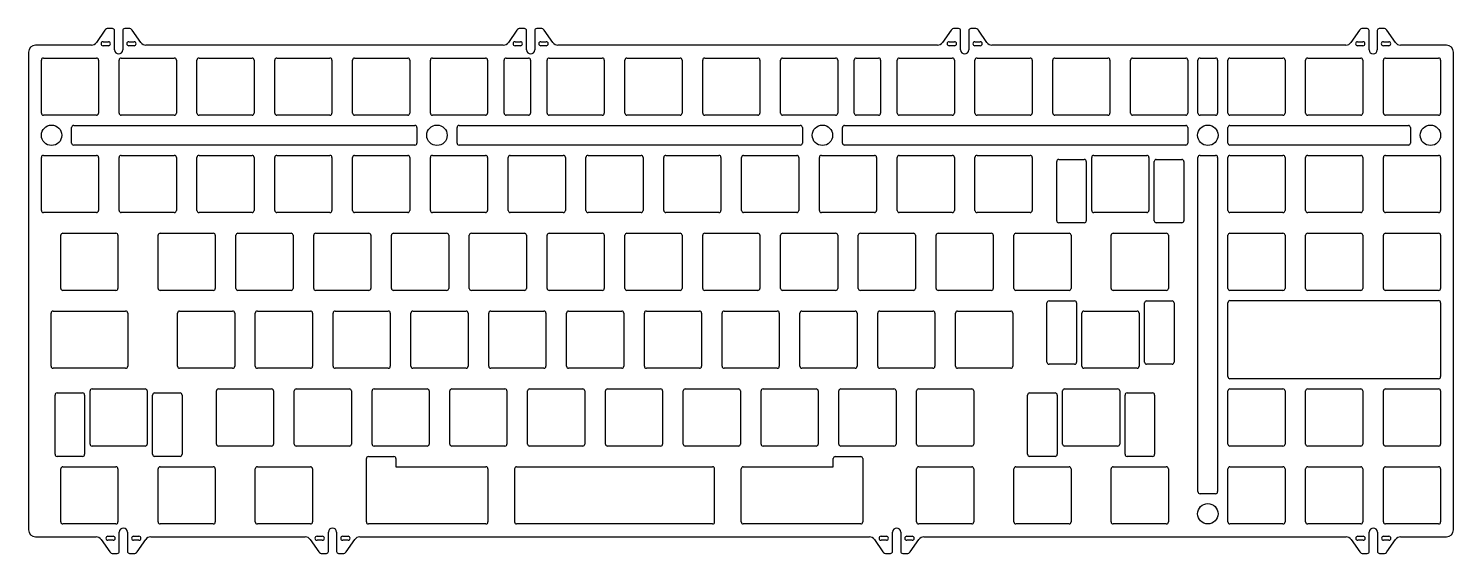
# Model space of a CAD drawing. Extents: x 3 to 352, y -140 to -12.
import ezdxf

# ---------------------------------------------------------------- set-up
doc = ezdxf.new("R2010")
doc.units = 0
doc.layers.get('0').update_dxf_attribs({"linetype": 'continuous'})

# ---------------------------------------------------------------- blocks, each defined once
blk = doc.blocks.new('FACEFEAT')
at = {"color": 0}
for p, q in [((21.82, -11.97), (19.72, -14.98)), ((23.66, -11.54), (22.64, -11.54)), ((24.16, -16.76), (24.16, -12.04)), ((26.16, -12.04), (26.16, -16.76)), ((27.69, -11.54), (26.66, -11.54)), ((30.61, -14.98), (28.5, -11.97)), ((122.7, -11.97), (120.59, -14.98)), ((124.54, -11.54), (123.52, -11.54)), ((125.04, -16.76), (125.04, -12.04)), ((127.04, -12.04), (127.04, -16.76)), ((128.56, -11.54), (127.54, -11.54)), ((131.49, -14.98), (129.38, -11.97)), ((228.99, -11.97), (226.88, -14.98)), ((230.83, -11.54), (229.8, -11.54)), ((231.33, -16.76), (231.33, -12.04)), ((233.33, -12.04), (233.33, -16.76)), ((234.85, -11.54), (233.83, -11.54)), ((237.77, -14.98), (235.67, -11.97)), ((329, -11.97), (326.9, -14.98)), ((330.84, -11.54), (329.82, -11.54)), ((331.34, -16.76), (331.34, -12.04)), ((333.34, -12.04), (333.34, -16.76)), ((334.87, -11.54), (333.84, -11.54)), ((337.79, -14.98), (335.68, -11.97)), ((3.1, -17.36), (3.1, -134.18)), ((18.49, -15.61), (4.85, -15.61)), ((21.36, -14.76), (22.66, -14.76)), ((22.66, -15.76), (21.36, -15.76)), ((27.66, -14.76), (28.96, -14.76)), ((28.96, -15.76), (27.66, -15.76)), ((119.36, -15.61), (31.84, -15.61)), ((122.24, -14.76), (123.54, -14.76)), ((123.54, -15.76), (122.24, -15.76)), ((128.54, -14.76), (129.84, -14.76)), ((129.84, -15.76), (128.54, -15.76)), ((225.65, -15.61), (132.71, -15.61)), ((228.53, -14.76), (229.83, -14.76)), ((229.83, -15.76), (228.53, -15.76)), ((234.83, -14.76), (236.13, -14.76)), ((236.13, -15.76), (234.83, -15.76)), ((325.67, -15.61), (239, -15.61)), ((328.54, -14.76), (329.84, -14.76)), ((329.84, -15.76), (328.54, -15.76)), ((334.84, -14.76), (336.14, -14.76)), ((336.14, -15.76), (334.84, -15.76)), ((350.26, -15.61), (339.02, -15.61)), ((352.01, -134.18), (352.01, -17.36)), ((6.25, -32.26), (6.25, -19.26)), ((6.75, -18.76), (19.75, -18.76)), ((20.25, -19.26), (20.25, -32.26)), ((25.3, -32.26), (25.3, -19.26)), ((25.8, -18.76), (38.8, -18.76)), ((39.3, -19.26), (39.3, -32.26)), ((44.35, -32.26), (44.35, -19.26)), ((44.85, -18.76), (57.85, -18.76)), ((58.35, -19.26), (58.35, -32.26)), ((63.4, -32.26), (63.4, -19.26)), ((63.9, -18.76), (76.9, -18.76)), ((77.4, -19.26), (77.4, -32.26)), ((82.45, -32.26), (82.45, -19.26)), ((82.95, -18.76), (95.95, -18.76)), ((96.45, -19.26), (96.45, -32.26)), ((101.5, -32.26), (101.5, -19.26)), ((102, -18.76), (115, -18.76)), ((115.5, -19.26), (115.5, -32.26)), ((119.55, -32.26), (119.55, -19.26)), ((120.05, -18.76), (125.53, -18.76)), ((126.03, -19.26), (126.03, -32.26)), ((130.08, -32.26), (130.08, -19.26)), ((130.58, -18.76), (143.58, -18.76)), ((144.08, -19.26), (144.08, -32.26)), ((149.13, -32.26), (149.13, -19.26)), ((149.63, -18.76), (162.63, -18.76)), ((163.13, -19.26), (163.13, -32.26)), ((168.18, -32.26), (168.18, -19.26)), ((168.68, -18.76), (181.68, -18.76)), ((182.18, -19.26), (182.18, -32.26)), ((187.23, -32.26), (187.23, -19.26)), ((187.73, -18.76), (200.73, -18.76)), ((201.23, -19.26), (201.23, -32.26)), ((205.28, -32.26), (205.28, -19.26)), ((205.78, -18.76), (211.25, -18.76)), ((211.75, -19.26), (211.75, -32.26)), ((215.8, -32.26), (215.8, -19.26)), ((216.3, -18.76), (229.3, -18.76)), ((229.8, -19.26), (229.8, -32.26)), ((234.85, -32.26), (234.85, -19.26)), ((235.35, -18.76), (248.35, -18.76)), ((248.85, -19.26), (248.85, -32.26)), ((253.9, -32.26), (253.9, -19.26)), ((254.4, -18.76), (267.4, -18.76)), ((267.9, -19.26), (267.9, -32.26)), ((272.95, -32.26), (272.95, -19.26)), ((273.45, -18.76), (286.45, -18.76)), ((286.95, -19.26), (286.95, -32.26)), ((289.45, -32.26), (289.45, -19.26)), ((289.95, -18.76), (293.76, -18.76)), ((294.26, -19.26), (294.26, -32.26)), ((296.76, -32.26), (296.76, -19.26)), ((297.26, -18.76), (310.26, -18.76)), ((310.76, -19.26), (310.76, -32.26)), ((315.81, -32.26), (315.81, -19.26)), ((316.31, -18.76), (329.31, -18.76)), ((329.81, -19.26), (329.81, -32.26)), ((334.86, -32.26), (334.86, -19.26)), ((335.36, -18.76), (348.36, -18.76)), ((348.86, -19.26), (348.86, -32.26)), ((19.75, -32.76), (6.75, -32.76)), ((38.8, -32.76), (25.8, -32.76)), ((57.85, -32.76), (44.85, -32.76)), ((76.9, -32.76), (63.9, -32.76)), ((95.95, -32.76), (82.95, -32.76)), ((115, -32.76), (102, -32.76)), ((125.53, -32.76), (120.05, -32.76)), ((143.58, -32.76), (130.58, -32.76)), ((162.63, -32.76), (149.63, -32.76)), ((181.68, -32.76), (168.68, -32.76)), ((200.73, -32.76), (187.73, -32.76)), ((211.25, -32.76), (205.78, -32.76)), ((229.3, -32.76), (216.3, -32.76)), ((248.35, -32.76), (235.35, -32.76)), ((267.4, -32.76), (254.4, -32.76)), ((286.45, -32.76), (273.45, -32.76)), ((293.76, -32.76), (289.95, -32.76)), ((310.26, -32.76), (297.26, -32.76)), ((329.31, -32.76), (316.31, -32.76)), ((348.36, -32.76), (335.36, -32.76)), ((13.66, -39.58), (13.66, -35.76)), ((14.16, -35.26), (97.71, -35.26)), ((98.21, -35.76), (98.21, -39.58)), ((108.03, -39.58), (108.03, -35.76)), ((108.53, -35.26), (192.08, -35.26)), ((192.58, -35.76), (192.58, -39.58)), ((202.39, -39.58), (202.39, -35.76)), ((202.89, -35.26), (286.45, -35.26)), ((286.95, -35.76), (286.95, -39.58)), ((296.76, -39.58), (296.76, -35.76)), ((297.26, -35.26), (340.96, -35.26)), ((341.46, -35.76), (341.46, -39.58)), ((97.71, -40.08), (14.16, -40.08)), ((192.08, -40.08), (108.53, -40.08)), ((286.45, -40.08), (202.89, -40.08)), ((340.96, -40.08), (297.26, -40.08)), ((6.25, -56.08), (6.25, -43.08)), ((6.75, -42.58), (19.75, -42.58)), ((20.25, -43.08), (20.25, -56.08)), ((25.3, -56.08), (25.3, -43.08)), ((25.8, -42.58), (38.8, -42.58)), ((39.3, -43.08), (39.3, -56.08)), ((44.35, -56.08), (44.35, -43.08)), ((44.85, -42.58), (57.85, -42.58)), ((58.35, -43.08), (58.35, -56.08)), ((63.4, -56.08), (63.4, -43.08)), ((63.9, -42.58), (76.9, -42.58)), ((77.4, -43.08), (77.4, -56.08)), ((82.45, -56.08), (82.45, -43.08)), ((82.95, -42.58), (95.95, -42.58)), ((96.45, -43.08), (96.45, -56.08)), ((101.5, -56.08), (101.5, -43.08)), ((102, -42.58), (115, -42.58)), ((115.5, -43.08), (115.5, -56.08)), ((120.55, -56.08), (120.55, -43.08)), ((121.05, -42.58), (134.05, -42.58)), ((134.55, -43.08), (134.55, -56.08)), ((139.6, -56.08), (139.6, -43.08)), ((140.1, -42.58), (153.1, -42.58)), ((153.6, -43.08), (153.6, -56.08)), ((158.65, -56.08), (158.65, -43.08)), ((159.15, -42.58), (172.15, -42.58)), ((172.65, -43.08), (172.65, -56.08)), ((177.7, -56.08), (177.7, -43.08)), ((178.2, -42.58), (191.2, -42.58)), ((191.7, -43.08), (191.7, -56.08)), ((196.75, -56.08), (196.75, -43.08)), ((197.25, -42.58), (210.25, -42.58)), ((210.75, -43.08), (210.75, -56.08)), ((215.8, -56.08), (215.8, -43.08)), ((216.3, -42.58), (229.3, -42.58)), ((229.8, -43.08), (229.8, -56.08)), ((234.85, -56.08), (234.85, -43.08)), ((235.35, -42.58), (248.35, -42.58)), ((248.85, -43.08), (248.85, -56.08)), ((254.86, -58.58), (254.86, -44.08)), ((255.36, -43.58), (261.61, -43.58)), ((262.11, -44.08), (262.11, -58.58)), ((263.43, -56.08), (263.43, -43.08)), ((263.93, -42.58), (276.93, -42.58)), ((277.43, -43.08), (277.43, -56.08)), ((278.74, -58.58), (278.74, -44.08)), ((279.24, -43.58), (285.49, -43.58)), ((285.99, -44.08), (285.99, -58.58)), ((289.45, -124.87), (289.45, -43.08)), ((289.95, -42.58), (293.76, -42.58)), ((294.26, -43.08), (294.26, -124.87)), ((296.76, -56.08), (296.76, -43.08)), ((297.26, -42.58), (310.26, -42.58)), ((310.76, -43.08), (310.76, -56.08)), ((315.81, -56.08), (315.81, -43.08)), ((316.31, -42.58), (329.31, -42.58)), ((329.81, -43.08), (329.81, -56.08)), ((334.86, -56.08), (334.86, -43.08)), ((335.36, -42.58), (348.36, -42.58)), ((348.86, -43.08), (348.86, -56.08)), ((19.75, -56.58), (6.75, -56.58)), ((38.8, -56.58), (25.8, -56.58)), ((57.85, -56.58), (44.85, -56.58)), ((76.9, -56.58), (63.9, -56.58)), ((95.95, -56.58), (82.95, -56.58)), ((115, -56.58), (102, -56.58)), ((134.05, -56.58), (121.05, -56.58)), ((153.1, -56.58), (140.1, -56.58)), ((172.15, -56.58), (159.15, -56.58)), ((191.2, -56.58), (178.2, -56.58)), ((210.25, -56.58), (197.25, -56.58)), ((229.3, -56.58), (216.3, -56.58)), ((248.35, -56.58), (235.35, -56.58)), ((261.61, -59.08), (255.36, -59.08)), ((276.93, -56.58), (263.93, -56.58)), ((285.49, -59.08), (279.24, -59.08)), ((310.26, -56.58), (297.26, -56.58)), ((329.31, -56.58), (316.31, -56.58)), ((348.36, -56.58), (335.36, -56.58)), ((11.01, -75.13), (11.01, -62.13)), ((11.51, -61.63), (24.51, -61.63)), ((25.01, -62.13), (25.01, -75.13)), ((34.83, -75.13), (34.83, -62.13)), ((35.33, -61.63), (48.33, -61.63)), ((48.83, -62.13), (48.83, -75.13)), ((53.88, -75.13), (53.88, -62.13)), ((54.38, -61.63), (67.38, -61.63)), ((67.88, -62.13), (67.88, -75.13)), ((72.93, -75.13), (72.93, -62.13)), ((73.43, -61.63), (86.43, -61.63)), ((86.93, -62.13), (86.93, -75.13)), ((91.98, -75.13), (91.98, -62.13)), ((92.48, -61.63), (105.48, -61.63)), ((105.98, -62.13), (105.98, -75.13)), ((111.03, -75.13), (111.03, -62.13)), ((111.53, -61.63), (124.53, -61.63)), ((125.03, -62.13), (125.03, -75.13)), ((130.08, -75.13), (130.08, -62.13)), ((130.58, -61.63), (143.58, -61.63)), ((144.08, -62.13), (144.08, -75.13)), ((149.13, -75.13), (149.13, -62.13)), ((149.63, -61.63), (162.63, -61.63)), ((163.13, -62.13), (163.13, -75.13)), ((168.18, -75.13), (168.18, -62.13)), ((168.68, -61.63), (181.68, -61.63)), ((182.18, -62.13), (182.18, -75.13)), ((187.23, -75.13), (187.23, -62.13)), ((187.73, -61.63), (200.73, -61.63)), ((201.23, -62.13), (201.23, -75.13)), ((206.28, -75.13), (206.28, -62.13)), ((206.78, -61.63), (219.78, -61.63)), ((220.28, -62.13), (220.28, -75.13)), ((225.33, -75.13), (225.33, -62.13)), ((225.83, -61.63), (238.83, -61.63)), ((239.33, -62.13), (239.33, -75.13)), ((244.38, -75.13), (244.38, -62.13)), ((244.88, -61.63), (257.88, -61.63)), ((258.38, -62.13), (258.38, -75.13)), ((268.19, -75.13), (268.19, -62.13)), ((268.69, -61.63), (281.69, -61.63)), ((282.19, -62.13), (282.19, -75.13)), ((296.76, -75.13), (296.76, -62.13)), ((297.26, -61.63), (310.26, -61.63)), ((310.76, -62.13), (310.76, -75.13)), ((315.81, -75.13), (315.81, -62.13)), ((316.31, -61.63), (329.31, -61.63)), ((329.81, -62.13), (329.81, -75.13)), ((334.86, -75.13), (334.86, -62.13)), ((335.36, -61.63), (348.36, -61.63)), ((348.86, -62.13), (348.86, -75.13)), ((24.51, -75.63), (11.51, -75.63)), ((48.33, -75.63), (35.33, -75.63)), ((67.38, -75.63), (54.38, -75.63)), ((86.43, -75.63), (73.43, -75.63)), ((105.48, -75.63), (92.48, -75.63)), ((124.53, -75.63), (111.53, -75.63)), ((143.58, -75.63), (130.58, -75.63)), ((162.63, -75.63), (149.63, -75.63)), ((181.68, -75.63), (168.68, -75.63)), ((200.73, -75.63), (187.73, -75.63)), ((219.78, -75.63), (206.78, -75.63)), ((238.83, -75.63), (225.83, -75.63)), ((257.88, -75.63), (244.88, -75.63)), ((281.69, -75.63), (268.69, -75.63)), ((310.26, -75.63), (297.26, -75.63)), ((329.31, -75.63), (316.31, -75.63)), ((348.36, -75.63), (335.36, -75.63)), ((252.48, -93.18), (252.48, -78.68)), ((252.98, -78.18), (259.23, -78.18)), ((259.73, -78.68), (259.73, -93.18)), ((276.36, -93.18), (276.36, -78.68)), ((276.86, -78.18), (283.11, -78.18)), ((283.61, -78.68), (283.61, -93.18)), ((296.76, -96.73), (296.76, -78.63)), ((297.26, -78.13), (348.36, -78.13)), ((348.86, -78.63), (348.86, -96.73)), ((8.63, -94.18), (8.63, -81.18)), ((9.13, -80.68), (26.89, -80.68)), ((27.39, -81.18), (27.39, -94.18)), ((39.59, -94.18), (39.59, -81.18)), ((40.09, -80.68), (53.09, -80.68)), ((53.59, -81.18), (53.59, -94.18)), ((58.64, -94.18), (58.64, -81.18)), ((59.14, -80.68), (72.14, -80.68)), ((72.64, -81.18), (72.64, -94.18)), ((77.69, -94.18), (77.69, -81.18)), ((78.19, -80.68), (91.19, -80.68)), ((91.69, -81.18), (91.69, -94.18)), ((96.74, -94.18), (96.74, -81.18)), ((97.24, -80.68), (110.24, -80.68)), ((110.74, -81.18), (110.74, -94.18)), ((115.79, -94.18), (115.79, -81.18)), ((116.29, -80.68), (129.29, -80.68)), ((129.79, -81.18), (129.79, -94.18)), ((134.84, -94.18), (134.84, -81.18)), ((135.34, -80.68), (148.34, -80.68)), ((148.84, -81.18), (148.84, -94.18)), ((153.89, -94.18), (153.89, -81.18)), ((154.39, -80.68), (167.39, -80.68)), ((167.89, -81.18), (167.89, -94.18)), ((172.94, -94.18), (172.94, -81.18)), ((173.44, -80.68), (186.44, -80.68)), ((186.94, -81.18), (186.94, -94.18)), ((191.99, -94.18), (191.99, -81.18)), ((192.49, -80.68), (205.49, -80.68)), ((205.99, -81.18), (205.99, -94.18)), ((211.04, -94.18), (211.04, -81.18)), ((211.54, -80.68), (224.54, -80.68)), ((225.04, -81.18), (225.04, -94.18)), ((230.09, -94.18), (230.09, -81.18)), ((230.59, -80.68), (243.59, -80.68)), ((244.09, -81.18), (244.09, -94.18)), ((261.04, -94.18), (261.04, -81.18)), ((261.54, -80.68), (274.54, -80.68)), ((275.04, -81.18), (275.04, -94.18)), ((259.23, -93.68), (252.98, -93.68)), ((283.11, -93.68), (276.86, -93.68)), ((26.89, -94.68), (9.13, -94.68)), ((53.09, -94.68), (40.09, -94.68)), ((72.14, -94.68), (59.14, -94.68)), ((91.19, -94.68), (78.19, -94.68)), ((110.24, -94.68), (97.24, -94.68)), ((129.29, -94.68), (116.29, -94.68)), ((148.34, -94.68), (135.34, -94.68)), ((167.39, -94.68), (154.39, -94.68)), ((186.44, -94.68), (173.44, -94.68)), ((205.49, -94.68), (192.49, -94.68)), ((224.54, -94.68), (211.54, -94.68)), ((243.59, -94.68), (230.59, -94.68)), ((274.54, -94.68), (261.54, -94.68)), ((348.36, -97.23), (297.26, -97.23)), ((10.09, -100.73), (16.34, -100.73)), ((18.16, -113.23), (18.16, -100.23)), ((18.66, -99.73), (31.66, -99.73)), ((32.16, -100.23), (32.16, -113.23)), ((33.97, -100.73), (40.22, -100.73)), ((49.11, -113.23), (49.11, -100.23)), ((49.61, -99.73), (62.61, -99.73)), ((63.11, -100.23), (63.11, -113.23)), ((68.16, -113.23), (68.16, -100.23)), ((68.66, -99.73), (81.66, -99.73)), ((82.16, -100.23), (82.16, -113.23)), ((87.21, -113.23), (87.21, -100.23)), ((87.71, -99.73), (100.71, -99.73)), ((101.21, -100.23), (101.21, -113.23)), ((106.26, -113.23), (106.26, -100.23)), ((106.76, -99.73), (119.76, -99.73)), ((120.26, -100.23), (120.26, -113.23)), ((125.31, -113.23), (125.31, -100.23)), ((125.81, -99.73), (138.81, -99.73)), ((139.31, -100.23), (139.31, -113.23)), ((144.36, -113.23), (144.36, -100.23)), ((144.86, -99.73), (157.86, -99.73)), ((158.36, -100.23), (158.36, -113.23)), ((163.41, -113.23), (163.41, -100.23)), ((163.91, -99.73), (176.91, -99.73)), ((177.41, -100.23), (177.41, -113.23)), ((182.46, -113.23), (182.46, -100.23)), ((182.96, -99.73), (195.96, -99.73)), ((196.46, -100.23), (196.46, -113.23)), ((201.51, -113.23), (201.51, -100.23)), ((202.01, -99.73), (215.01, -99.73)), ((215.51, -100.23), (215.51, -113.23)), ((220.56, -113.23), (220.56, -100.23)), ((221.06, -99.73), (234.06, -99.73)), ((234.56, -100.23), (234.56, -113.23)), ((248.22, -100.73), (254.47, -100.73)), ((256.28, -113.23), (256.28, -100.23)), ((256.78, -99.73), (269.78, -99.73)), ((270.28, -100.23), (270.28, -113.23)), ((272.09, -100.73), (278.34, -100.73)), ((296.76, -113.23), (296.76, -100.23)), ((297.26, -99.73), (310.26, -99.73)), ((310.76, -100.23), (310.76, -113.23)), ((315.81, -113.23), (315.81, -100.23)), ((316.31, -99.73), (329.31, -99.73)), ((329.81, -100.23), (329.81, -113.23)), ((334.86, -113.23), (334.86, -100.23)), ((335.36, -99.73), (348.36, -99.73)), ((348.86, -100.23), (348.86, -113.23)), ((9.59, -115.73), (9.59, -101.23)), ((16.84, -101.23), (16.84, -115.73)), ((33.47, -115.73), (33.47, -101.23)), ((40.72, -101.23), (40.72, -115.73)), ((247.72, -115.73), (247.72, -101.23)), ((254.97, -101.23), (254.97, -115.73)), ((271.59, -115.73), (271.59, -101.23)), ((278.84, -101.23), (278.84, -115.73)), ((31.66, -113.73), (18.66, -113.73)), ((62.61, -113.73), (49.61, -113.73)), ((81.66, -113.73), (68.66, -113.73)), ((100.71, -113.73), (87.71, -113.73)), ((119.76, -113.73), (106.76, -113.73)), ((138.81, -113.73), (125.81, -113.73)), ((157.86, -113.73), (144.86, -113.73)), ((176.91, -113.73), (163.91, -113.73)), ((195.96, -113.73), (182.96, -113.73)), ((215.01, -113.73), (202.01, -113.73)), ((234.06, -113.73), (221.06, -113.73)), ((269.78, -113.73), (256.78, -113.73)), ((310.26, -113.73), (297.26, -113.73)), ((329.31, -113.73), (316.31, -113.73)), ((348.36, -113.73), (335.36, -113.73)), ((16.34, -116.23), (10.09, -116.23)), ((40.22, -116.23), (33.97, -116.23)), ((85.83, -132.28), (85.83, -116.78)), ((86.33, -116.28), (92.58, -116.28)), ((93.08, -116.78), (93.08, -118.78)), ((200.13, -118.78), (200.13, -116.78)), ((200.63, -116.28), (206.88, -116.28)), ((207.38, -116.78), (207.38, -132.28)), ((254.47, -116.23), (248.22, -116.23)), ((278.34, -116.23), (272.09, -116.23)), ((11.01, -132.28), (11.01, -119.28)), ((11.51, -118.78), (24.51, -118.78)), ((25.01, -119.28), (25.01, -132.28)), ((34.83, -132.28), (34.83, -119.28)), ((35.33, -118.78), (48.33, -118.78)), ((48.83, -119.28), (48.83, -132.28)), ((58.64, -132.28), (58.64, -119.28)), ((59.14, -118.78), (72.14, -118.78)), ((72.64, -119.28), (72.64, -132.28)), ((93.08, -118.78), (115.1, -118.78)), ((115.6, -119.28), (115.6, -132.28)), ((122.1, -119.28), (122.1, -132.28)), ((122.6, -118.78), (170.6, -118.78)), ((171.1, -132.28), (171.1, -119.28)), ((177.6, -132.28), (177.6, -119.28)), ((178.1, -118.78), (200.13, -118.78)), ((220.56, -132.28), (220.56, -119.28)), ((221.06, -118.78), (234.06, -118.78)), ((234.56, -119.28), (234.56, -132.28)), ((244.38, -132.28), (244.38, -119.28)), ((244.88, -118.78), (257.88, -118.78)), ((258.38, -119.28), (258.38, -132.28)), ((268.19, -132.28), (268.19, -119.28)), ((268.69, -118.78), (281.69, -118.78)), ((282.19, -119.28), (282.19, -132.28)), ((296.76, -132.28), (296.76, -119.28)), ((297.26, -118.78), (310.26, -118.78)), ((310.76, -119.28), (310.76, -132.28)), ((315.81, -132.28), (315.81, -119.28)), ((316.31, -118.78), (329.31, -118.78)), ((329.81, -119.28), (329.81, -132.28)), ((334.86, -132.28), (334.86, -119.28)), ((335.36, -118.78), (348.36, -118.78)), ((348.86, -119.28), (348.86, -132.28)), ((293.76, -125.37), (289.95, -125.37)), ((4.85, -135.93), (19.66, -135.93)), ((24.51, -132.78), (11.51, -132.78)), ((22.54, -135.78), (23.84, -135.78)), ((25.34, -139.5), (25.34, -134.78)), ((27.34, -134.78), (27.34, -139.5)), ((28.84, -135.78), (30.14, -135.78)), ((33.02, -135.93), (70.86, -135.93)), ((48.33, -132.78), (35.33, -132.78)), ((72.14, -132.78), (59.14, -132.78)), ((73.74, -135.78), (75.04, -135.78)), ((76.54, -139.5), (76.54, -134.78)), ((78.54, -134.78), (78.54, -139.5)), ((80.04, -135.78), (81.34, -135.78)), ((84.21, -135.93), (208.99, -135.93)), ((115.1, -132.78), (86.33, -132.78)), ((170.6, -132.78), (122.6, -132.78)), ((206.88, -132.78), (178.1, -132.78)), ((211.86, -135.78), (213.16, -135.78)), ((214.66, -139.5), (214.66, -134.78)), ((216.66, -134.78), (216.66, -139.5)), ((218.16, -135.78), (219.46, -135.78)), ((234.06, -132.78), (221.06, -132.78)), ((222.34, -135.93), (325.72, -135.93)), ((257.88, -132.78), (244.88, -132.78)), ((281.69, -132.78), (268.69, -132.78)), ((310.26, -132.78), (297.26, -132.78)), ((329.31, -132.78), (316.31, -132.78)), ((328.59, -135.78), (329.89, -135.78)), ((331.39, -139.5), (331.39, -134.78)), ((333.39, -134.78), (333.39, -139.5)), ((334.89, -135.78), (336.19, -135.78)), ((348.36, -132.78), (335.36, -132.78)), ((339.07, -135.93), (350.26, -135.93)), ((20.89, -136.57), (23, -139.58)), ((23.84, -136.78), (22.54, -136.78)), ((30.14, -136.78), (28.84, -136.78)), ((29.68, -139.58), (31.79, -136.57)), ((72.09, -136.57), (74.2, -139.58)), ((75.04, -136.78), (73.74, -136.78)), ((81.34, -136.78), (80.04, -136.78)), ((80.88, -139.58), (82.98, -136.57)), ((210.22, -136.57), (212.32, -139.58)), ((213.16, -136.78), (211.86, -136.78)), ((219.46, -136.78), (218.16, -136.78)), ((219, -139.58), (221.11, -136.57)), ((326.95, -136.57), (329.05, -139.58)), ((329.89, -136.78), (328.59, -136.78)), ((336.19, -136.78), (334.89, -136.78)), ((335.73, -139.58), (337.84, -136.57)), ((23.82, -140), (24.84, -140)), ((27.84, -140), (28.86, -140)), ((75.02, -140), (76.04, -140)), ((79.04, -140), (80.06, -140)), ((213.14, -140), (214.16, -140)), ((217.16, -140), (218.18, -140)), ((329.87, -140), (330.89, -140)), ((333.89, -140), (334.91, -140))]:
    blk.add_line(p, q, dxfattribs=at)
for centre in [(8.75, -37.67), (103.12, -37.67), (197.49, -37.67), (291.86, -37.67), (346.36, -37.67), (291.86, -130.28)]:
    blk.add_circle(centre, 2.5, dxfattribs=at)
for centre, radius, start, end in [((22.64, -12.54), 1, 90, 145), ((23.66, -12.04), 0.5, 0, 90), ((26.66, -12.04), 0.5, 90, -180), ((27.69, -12.54), 1, 35, 90), ((123.52, -12.54), 1, 90, 145), ((124.54, -12.04), 0.5, 0, 90), ((127.54, -12.04), 0.5, 90, 180), ((128.56, -12.54), 1, 35, 90), ((229.8, -12.54), 1, 90, 145), ((230.83, -12.04), 0.5, 0, 90), ((233.83, -12.04), 0.5, 90, -180), ((234.85, -12.54), 1, 35, 90), ((329.82, -12.54), 1, 90, 145), ((330.84, -12.04), 0.5, 0, 90), ((333.84, -12.04), 0.5, 90, -180), ((334.87, -12.54), 1, 35, 90), ((4.85, -17.36), 1.75, 90, -180), ((18.49, -14.11), 1.5, -90, -35), ((21.36, -15.26), 0.5, 90, -90), ((22.66, -15.26), 0.5, -90, 90), ((25.16, -16.76), 1, -180, 0), ((27.66, -15.26), 0.5, 90, -90), ((28.96, -15.26), 0.5, -90, 90), ((31.84, -14.11), 1.5, -145, -90), ((119.36, -14.11), 1.5, -90, -35), ((122.24, -15.26), 0.5, 90, -90), ((123.54, -15.26), 0.5, -90, 90), ((126.04, -16.76), 1, -180, 0), ((128.54, -15.26), 0.5, 90, -90), ((129.84, -15.26), 0.5, -90, 90), ((132.71, -14.11), 1.5, -145, -90), ((225.65, -14.11), 1.5, -90, -35), ((228.53, -15.26), 0.5, 90, -90), ((229.83, -15.26), 0.5, -90, 90), ((232.33, -16.76), 1, -180, 0), ((234.83, -15.26), 0.5, 90, -90), ((236.13, -15.26), 0.5, -90, 90), ((239, -14.11), 1.5, -145, -90), ((325.67, -14.11), 1.5, -90, -35), ((328.54, -15.26), 0.5, 90, -90), ((329.84, -15.26), 0.5, -90, 90), ((332.34, -16.76), 1, -180, 0), ((334.84, -15.26), 0.5, 90, -90), ((336.14, -15.26), 0.5, -90, 90), ((339.02, -14.11), 1.5, -145, -90), ((350.26, -17.36), 1.75, 0, 90), ((6.75, -19.26), 0.5, 90, -180), ((19.75, -19.26), 0.5, 0, 90), ((25.8, -19.26), 0.5, 90, -180), ((38.8, -19.26), 0.5, 0, 90), ((44.85, -19.26), 0.5, 90, -180), ((57.85, -19.26), 0.5, 0, 90), ((63.9, -19.26), 0.5, 90, -180), ((76.9, -19.26), 0.5, 0, 90), ((82.95, -19.26), 0.5, 90, -180), ((95.95, -19.26), 0.5, 0, 90), ((102, -19.26), 0.5, 90, -180), ((115, -19.26), 0.5, 0, 90), ((120.05, -19.26), 0.5, 90, -180), ((125.53, -19.26), 0.5, 0, 90), ((130.58, -19.26), 0.5, 90, -180), ((143.58, -19.26), 0.5, 0, 90), ((149.63, -19.26), 0.5, 90, -180), ((162.63, -19.26), 0.5, 0, 90), ((168.68, -19.26), 0.5, 90, -180), ((181.68, -19.26), 0.5, 0, 90), ((187.73, -19.26), 0.5, 90, -180), ((200.73, -19.26), 0.5, 0, 90), ((205.78, -19.26), 0.5, 90, -180), ((211.25, -19.26), 0.5, 0, 90), ((216.3, -19.26), 0.5, 90, -180), ((229.3, -19.26), 0.5, 0, 90), ((235.35, -19.26), 0.5, 90, -180), ((248.35, -19.26), 0.5, 0, 90), ((254.4, -19.26), 0.5, 90, 180), ((267.4, -19.26), 0.5, 0, 90), ((273.45, -19.26), 0.5, 90, 180), ((286.45, -19.26), 0.5, 0, 90), ((289.95, -19.26), 0.5, 90, -180), ((293.76, -19.26), 0.5, 0, 90), ((297.26, -19.26), 0.5, 90, 180), ((310.26, -19.26), 0.5, 0, 90), ((316.31, -19.26), 0.5, 90, 180), ((329.31, -19.26), 0.5, 0, 90), ((335.36, -19.26), 0.5, 90, -180), ((348.36, -19.26), 0.5, 0, 90), ((6.75, -32.26), 0.5, -180, -90), ((19.75, -32.26), 0.5, -90, 0), ((25.8, -32.26), 0.5, -180, -90), ((38.8, -32.26), 0.5, -90, 0), ((44.85, -32.26), 0.5, -180, -90), ((57.85, -32.26), 0.5, -90, 0), ((63.9, -32.26), 0.5, -180, -90), ((76.9, -32.26), 0.5, -90, 0), ((82.95, -32.26), 0.5, 180, -90), ((95.95, -32.26), 0.5, -90, 0), ((102, -32.26), 0.5, 180, -90), ((115, -32.26), 0.5, -90, 0), ((120.05, -32.26), 0.5, -180, -90), ((125.53, -32.26), 0.5, -90, 0), ((130.58, -32.26), 0.5, -180, -90), ((143.58, -32.26), 0.5, -90, 0), ((149.63, -32.26), 0.5, -180, -90), ((162.63, -32.26), 0.5, -90, 0), ((168.68, -32.26), 0.5, 180, -90), ((181.68, -32.26), 0.5, -90, 0), ((187.73, -32.26), 0.5, 180, -90), ((200.73, -32.26), 0.5, -90, 0), ((205.78, -32.26), 0.5, -180, -90), ((211.25, -32.26), 0.5, -90, 0), ((216.3, -32.26), 0.5, 180, -90), ((229.3, -32.26), 0.5, -90, 0), ((235.35, -32.26), 0.5, 180, -90), ((248.35, -32.26), 0.5, -90, 0), ((254.4, -32.26), 0.5, 180, -90), ((267.4, -32.26), 0.5, -90, 0), ((273.45, -32.26), 0.5, 180, -90), ((286.45, -32.26), 0.5, -90, 0), ((289.95, -32.26), 0.5, 180, -90), ((293.76, -32.26), 0.5, -90, 0), ((297.26, -32.26), 0.5, 180, -90), ((310.26, -32.26), 0.5, -90, 0), ((316.31, -32.26), 0.5, 180, -90), ((329.31, -32.26), 0.5, -90, 0), ((335.36, -32.26), 0.5, -180, -90), ((348.36, -32.26), 0.5, -90, 0), ((14.16, -35.76), 0.5, 90, -180), ((97.71, -35.76), 0.5, 0, 90), ((108.53, -35.76), 0.5, 90, -180), ((192.08, -35.76), 0.5, 0, 90), ((202.89, -35.76), 0.5, 90, -180), ((286.45, -35.76), 0.5, 0, 90), ((297.26, -35.76), 0.5, 90, -180), ((340.96, -35.76), 0.5, 0, 90), ((14.16, -39.58), 0.5, -180, -90), ((97.71, -39.58), 0.5, -90, 0), ((108.53, -39.58), 0.5, 180, -90), ((192.08, -39.58), 0.5, -90, 0), ((202.89, -39.58), 0.5, 180, -90), ((286.45, -39.58), 0.5, -90, 0), ((297.26, -39.58), 0.5, 180, -90), ((340.96, -39.58), 0.5, -90, 0), ((6.75, -43.08), 0.5, 90, -180), ((19.75, -43.08), 0.5, 0, 90), ((25.8, -43.08), 0.5, 90, -180), ((38.8, -43.08), 0.5, 0, 90), ((44.85, -43.08), 0.5, 90, -180), ((57.85, -43.08), 0.5, 0, 90), ((63.9, -43.08), 0.5, 90, -180), ((76.9, -43.08), 0.5, 0, 90), ((82.95, -43.08), 0.5, 90, -180), ((95.95, -43.08), 0.5, 0, 90), ((102, -43.08), 0.5, 90, -180), ((115, -43.08), 0.5, 0, 90), ((121.05, -43.08), 0.5, 90, -180), ((134.05, -43.08), 0.5, 0, 90), ((140.1, -43.08), 0.5, 90, -180), ((153.1, -43.08), 0.5, 0, 90), ((159.15, -43.08), 0.5, 90, -180), ((172.15, -43.08), 0.5, 0, 90), ((178.2, -43.08), 0.5, 90, -180), ((191.2, -43.08), 0.5, 0, 90), ((197.25, -43.08), 0.5, 90, -180), ((210.25, -43.08), 0.5, 0, 90), ((216.3, -43.08), 0.5, 90, 180), ((229.3, -43.08), 0.5, 0, 90), ((235.35, -43.08), 0.5, 90, -180), ((248.35, -43.08), 0.5, 0, 90), ((255.36, -44.08), 0.5, 90, -180), ((261.61, -44.08), 0.5, 0, 90), ((263.93, -43.08), 0.5, 90, -180), ((276.93, -43.08), 0.5, 0, 90), ((279.24, -44.08), 0.5, 90, -180), ((285.49, -44.08), 0.5, 0, 90), ((289.95, -43.08), 0.5, 90, -180), ((293.76, -43.08), 0.5, 0, 90), ((297.26, -43.08), 0.5, 90, 180), ((310.26, -43.08), 0.5, 0, 90), ((316.31, -43.08), 0.5, 90, 180), ((329.31, -43.08), 0.5, 0, 90), ((335.36, -43.08), 0.5, 90, -180), ((348.36, -43.08), 0.5, 0, 90), ((6.75, -56.08), 0.5, -180, -90), ((19.75, -56.08), 0.5, -90, 0), ((25.8, -56.08), 0.5, -180, -90), ((38.8, -56.08), 0.5, -90, 0), ((44.85, -56.08), 0.5, -180, -90), ((57.85, -56.08), 0.5, -90, 0), ((63.9, -56.08), 0.5, 180, -90), ((76.9, -56.08), 0.5, -90, 0), ((82.95, -56.08), 0.5, 180, -90), ((95.95, -56.08), 0.5, -90, 0), ((102, -56.08), 0.5, 180, -90), ((115, -56.08), 0.5, -90, 0), ((121.05, -56.08), 0.5, 180, -90), ((134.05, -56.08), 0.5, -90, 0), ((140.1, -56.08), 0.5, -180, -90), ((153.1, -56.08), 0.5, -90, 0), ((159.15, -56.08), 0.5, -180, -90), ((172.15, -56.08), 0.5, -90, 0), ((178.2, -56.08), 0.5, 180, -90), ((191.2, -56.08), 0.5, -90, 0), ((197.25, -56.08), 0.5, 180, -90), ((210.25, -56.08), 0.5, -90, 0), ((216.3, -56.08), 0.5, 180, -90), ((229.3, -56.08), 0.5, -90, 0), ((235.35, -56.08), 0.5, 180, -90), ((248.35, -56.08), 0.5, -90, 0), ((255.36, -58.58), 0.5, 180, -90), ((261.61, -58.58), 0.5, -90, 0), ((263.93, -56.08), 0.5, 180, -90), ((276.93, -56.08), 0.5, -90, 0), ((279.24, -58.58), 0.5, 180, -90), ((285.49, -58.58), 0.5, -90, 0), ((297.26, -56.08), 0.5, 180, -90), ((310.26, -56.08), 0.5, -90, 0), ((316.31, -56.08), 0.5, -180, -90), ((329.31, -56.08), 0.5, -90, 0), ((335.36, -56.08), 0.5, -180, -90), ((348.36, -56.08), 0.5, -90, 0), ((11.51, -62.13), 0.5, 90, -180), ((24.51, -62.13), 0.5, 0, 90), ((35.33, -62.13), 0.5, 90, -180), ((48.33, -62.13), 0.5, 0, 90), ((54.38, -62.13), 0.5, 90, -180), ((67.38, -62.13), 0.5, 0, 90), ((73.43, -62.13), 0.5, 90, -180), ((86.43, -62.13), 0.5, 0, 90), ((92.48, -62.13), 0.5, 90, -180), ((105.48, -62.13), 0.5, 0, 90), ((111.53, -62.13), 0.5, 90, -180), ((124.53, -62.13), 0.5, 0, 90), ((130.58, -62.13), 0.5, 90, -180), ((143.58, -62.13), 0.5, 0, 90), ((149.63, -62.13), 0.5, 90, -180), ((162.63, -62.13), 0.5, 0, 90), ((168.68, -62.13), 0.5, 90, -180), ((181.68, -62.13), 0.5, 0, 90), ((187.73, -62.13), 0.5, 90, 180), ((200.73, -62.13), 0.5, 0, 90), ((206.78, -62.13), 0.5, 90, 180), ((219.78, -62.13), 0.5, 0, 90), ((225.83, -62.13), 0.5, 90, -180), ((238.83, -62.13), 0.5, 0, 90), ((244.88, -62.13), 0.5, 90, 180), ((257.88, -62.13), 0.5, 0, 90), ((268.69, -62.13), 0.5, 90, -180), ((281.69, -62.13), 0.5, 0, 90), ((297.26, -62.13), 0.5, 90, 180), ((310.26, -62.13), 0.5, 0, 90), ((316.31, -62.13), 0.5, 90, 180), ((329.31, -62.13), 0.5, 0, 90), ((335.36, -62.13), 0.5, 90, -180), ((348.36, -62.13), 0.5, 0, 90), ((11.51, -75.13), 0.5, -180, -90), ((24.51, -75.13), 0.5, -90, 0), ((35.33, -75.13), 0.5, 180, -90), ((48.33, -75.13), 0.5, -90, 0), ((54.38, -75.13), 0.5, -180, -90), ((67.38, -75.13), 0.5, -90, 0), ((73.43, -75.13), 0.5, -180, -90), ((86.43, -75.13), 0.5, -90, 0), ((92.48, -75.13), 0.5, 180, -90), ((105.48, -75.13), 0.5, -90, 0), ((111.53, -75.13), 0.5, 180, -90), ((124.53, -75.13), 0.5, -90, 0), ((130.58, -75.13), 0.5, -180, -90), ((143.58, -75.13), 0.5, -90, 0), ((149.63, -75.13), 0.5, -180, -90), ((162.63, -75.13), 0.5, -90, 0), ((168.68, -75.13), 0.5, 180, -90), ((181.68, -75.13), 0.5, -90, 0), ((187.73, -75.13), 0.5, 180, -90), ((200.73, -75.13), 0.5, -90, 0), ((206.78, -75.13), 0.5, 180, -90), ((219.78, -75.13), 0.5, -90, 0), ((225.83, -75.13), 0.5, 180, -90), ((238.83, -75.13), 0.5, -90, 0), ((244.88, -75.13), 0.5, 180, -90), ((257.88, -75.13), 0.5, -90, 0), ((268.69, -75.13), 0.5, 180, -90), ((281.69, -75.13), 0.5, -90, 0), ((297.26, -75.13), 0.5, 180, -90), ((310.26, -75.13), 0.5, -90, 0), ((316.31, -75.13), 0.5, 180, -90), ((329.31, -75.13), 0.5, -90, 0), ((335.36, -75.13), 0.5, -180, -90), ((348.36, -75.13), 0.5, -90, 0), ((252.98, -78.68), 0.5, 90, -180), ((259.23, -78.68), 0.5, 0, 90), ((276.86, -78.68), 0.5, 90, -180), ((283.11, -78.68), 0.5, 0, 90), ((297.26, -78.63), 0.5, 90, -180), ((348.36, -78.63), 0.5, 0, 90), ((9.13, -81.18), 0.5, 90, -180), ((26.89, -81.18), 0.5, 0, 90), ((40.09, -81.18), 0.5, 90, -180), ((53.09, -81.18), 0.5, 0, 90), ((59.14, -81.18), 0.5, 90, -180), ((72.14, -81.18), 0.5, 0, 90), ((78.19, -81.18), 0.5, 90, -180), ((91.19, -81.18), 0.5, 0, 90), ((97.24, -81.18), 0.5, 90, -180), ((110.24, -81.18), 0.5, 0, 90), ((116.29, -81.18), 0.5, 90, -180), ((129.29, -81.18), 0.5, 0, 90), ((135.34, -81.18), 0.5, 90, -180), ((148.34, -81.18), 0.5, 0, 90), ((154.39, -81.18), 0.5, 90, -180), ((167.39, -81.18), 0.5, 0, 90), ((173.44, -81.18), 0.5, 90, -180), ((186.44, -81.18), 0.5, 0, 90), ((192.49, -81.18), 0.5, 90, -180), ((205.49, -81.18), 0.5, 0, 90), ((211.54, -81.18), 0.5, 90, -180), ((224.54, -81.18), 0.5, 0, 90), ((230.59, -81.18), 0.5, 90, -180), ((243.59, -81.18), 0.5, 0, 90), ((261.54, -81.18), 0.5, 90, -180), ((274.54, -81.18), 0.5, 0, 90), ((9.13, -94.18), 0.5, 180, -90), ((26.89, -94.18), 0.5, -90, 0), ((40.09, -94.18), 0.5, -180, -90), ((53.09, -94.18), 0.5, -90, 0), ((59.14, -94.18), 0.5, -180, -90), ((72.14, -94.18), 0.5, -90, 0), ((78.19, -94.18), 0.5, 180, -90), ((91.19, -94.18), 0.5, -90, 0), ((97.24, -94.18), 0.5, 180, -90), ((110.24, -94.18), 0.5, -90, 0), ((116.29, -94.18), 0.5, 180, -90), ((129.29, -94.18), 0.5, -90, 0), ((135.34, -94.18), 0.5, 180, -90), ((148.34, -94.18), 0.5, -90, 0), ((154.39, -94.18), 0.5, 180, -90), ((167.39, -94.18), 0.5, -90, 0), ((173.44, -94.18), 0.5, -180, -90), ((186.44, -94.18), 0.5, -90, 0), ((192.49, -94.18), 0.5, 180, -90), ((205.49, -94.18), 0.5, -90, 0), ((211.54, -94.18), 0.5, -180, -90), ((224.54, -94.18), 0.5, -90, 0), ((230.59, -94.18), 0.5, 180, -90), ((243.59, -94.18), 0.5, -90, 0), ((252.98, -93.18), 0.5, 180, -90), ((259.23, -93.18), 0.5, -90, 0), ((261.54, -94.18), 0.5, 180, -90), ((274.54, -94.18), 0.5, -90, 0), ((276.86, -93.18), 0.5, 180, -90), ((283.11, -93.18), 0.5, -90, 0), ((297.26, -96.73), 0.5, -180, -90), ((348.36, -96.73), 0.5, -90, 0), ((10.09, -101.23), 0.5, 90, -180), ((16.34, -101.23), 0.5, 0, 90), ((18.66, -100.23), 0.5, 90, -180), ((31.66, -100.23), 0.5, 0, 90), ((33.97, -101.23), 0.5, 90, -180), ((40.22, -101.23), 0.5, 0, 90), ((49.61, -100.23), 0.5, 90, -180), ((62.61, -100.23), 0.5, 0, 90), ((68.66, -100.23), 0.5, 90, -180), ((81.66, -100.23), 0.5, 0, 90), ((87.71, -100.23), 0.5, 90, -180), ((100.71, -100.23), 0.5, 0, 90), ((106.76, -100.23), 0.5, 90, -180), ((119.76, -100.23), 0.5, 0, 90), ((125.81, -100.23), 0.5, 90, -180), ((138.81, -100.23), 0.5, 0, 90), ((144.86, -100.23), 0.5, 90, -180), ((157.86, -100.23), 0.5, 0, 90), ((163.91, -100.23), 0.5, 90, -180), ((176.91, -100.23), 0.5, 0, 90), ((182.96, -100.23), 0.5, 90, -180), ((195.96, -100.23), 0.5, 0, 90), ((202.01, -100.23), 0.5, 90, -180), ((215.01, -100.23), 0.5, 0, 90), ((221.06, -100.23), 0.5, 90, -180), ((234.06, -100.23), 0.5, 0, 90), ((248.22, -101.23), 0.5, 90, -180), ((254.47, -101.23), 0.5, 0, 90), ((256.78, -100.23), 0.5, 90, -180), ((269.78, -100.23), 0.5, 0, 90), ((272.09, -101.23), 0.5, 90, -180), ((278.34, -101.23), 0.5, 0, 90), ((297.26, -100.23), 0.5, 90, -180), ((310.26, -100.23), 0.5, 0, 90), ((316.31, -100.23), 0.5, 90, -180), ((329.31, -100.23), 0.5, 0, 90), ((335.36, -100.23), 0.5, 90, -180), ((348.36, -100.23), 0.5, 0, 90), ((18.66, -113.23), 0.5, -180, -90), ((31.66, -113.23), 0.5, -90, 0), ((49.61, -113.23), 0.5, -180, -90), ((62.61, -113.23), 0.5, -90, 0), ((68.66, -113.23), 0.5, -180, -90), ((81.66, -113.23), 0.5, -90, 0), ((87.71, -113.23), 0.5, -180, -90), ((100.71, -113.23), 0.5, -90, 0), ((106.76, -113.23), 0.5, -180, -90), ((119.76, -113.23), 0.5, -90, 0), ((125.81, -113.23), 0.5, -180, -90), ((138.81, -113.23), 0.5, -90, 0), ((144.86, -113.23), 0.5, -180, -90), ((157.86, -113.23), 0.5, -90, 0), ((163.91, -113.23), 0.5, 180, -90), ((176.91, -113.23), 0.5, -90, 0), ((182.96, -113.23), 0.5, 180, -90), ((195.96, -113.23), 0.5, -90, 0), ((202.01, -113.23), 0.5, -180, -90), ((215.01, -113.23), 0.5, -90, 0), ((221.06, -113.23), 0.5, -180, -90), ((234.06, -113.23), 0.5, -90, 0), ((256.78, -113.23), 0.5, 180, -90), ((269.78, -113.23), 0.5, -90, 0), ((297.26, -113.23), 0.5, -180, -90), ((310.26, -113.23), 0.5, -90, 0), ((316.31, -113.23), 0.5, -180, -90), ((329.31, -113.23), 0.5, -90, 0), ((335.36, -113.23), 0.5, 180, -90), ((348.36, -113.23), 0.5, -90, 0), ((10.09, -115.73), 0.5, -180, -90), ((16.34, -115.73), 0.5, -90, 0), ((33.97, -115.73), 0.5, -180, -90), ((40.22, -115.73), 0.5, -90, 0), ((86.33, -116.78), 0.5, 90, -180), ((92.58, -116.78), 0.5, 0, 90), ((200.63, -116.78), 0.5, 90, -180), ((206.88, -116.78), 0.5, 0, 90), ((248.22, -115.73), 0.5, -180, -90), ((254.47, -115.73), 0.5, -90, 0), ((272.09, -115.73), 0.5, 180, -90), ((278.34, -115.73), 0.5, -90, 0), ((11.51, -119.28), 0.5, 90, -180), ((24.51, -119.28), 0.5, 0, 90), ((35.33, -119.28), 0.5, 90, -180), ((48.33, -119.28), 0.5, 0, 90), ((59.14, -119.28), 0.5, 90, -180), ((72.14, -119.28), 0.5, 0, 90), ((115.1, -119.28), 0.5, 0, 90), ((122.6, -119.28), 0.5, 90, -180), ((170.6, -119.28), 0.5, 0, 90), ((178.1, -119.28), 0.5, 90, -180), ((221.06, -119.28), 0.5, 90, -180), ((234.06, -119.28), 0.5, 0, 90), ((244.88, -119.28), 0.5, 90, -180), ((257.88, -119.28), 0.5, 0, 90), ((268.69, -119.28), 0.5, 90, -180), ((281.69, -119.28), 0.5, 0, 90), ((297.26, -119.28), 0.5, 90, -180), ((310.26, -119.28), 0.5, 0, 90), ((316.31, -119.28), 0.5, 90, -180), ((329.31, -119.28), 0.5, 0, 90), ((335.36, -119.28), 0.5, 90, -180), ((348.36, -119.28), 0.5, 0, 90), ((289.95, -124.87), 0.5, 180, -90), ((293.76, -124.87), 0.5, -90, 0), ((11.51, -132.28), 0.5, -180, -90), ((24.51, -132.28), 0.5, -90, 0), ((35.33, -132.28), 0.5, 180, -90), ((48.33, -132.28), 0.5, -90, 0), ((59.14, -132.28), 0.5, -180, -90), ((72.14, -132.28), 0.5, -90, 0), ((86.33, -132.28), 0.5, -180, -90), ((115.1, -132.28), 0.5, -90, 0), ((122.6, -132.28), 0.5, -180, -90), ((170.6, -132.28), 0.5, -90, 0), ((178.1, -132.28), 0.5, -180, -90), ((206.88, -132.28), 0.5, -90, 0), ((221.06, -132.28), 0.5, -180, -90), ((234.06, -132.28), 0.5, -90, 0), ((244.88, -132.28), 0.5, -180, -90), ((257.88, -132.28), 0.5, -90, 0), ((268.69, -132.28), 0.5, 180, -90), ((281.69, -132.28), 0.5, -90, 0), ((297.26, -132.28), 0.5, -180, -90), ((310.26, -132.28), 0.5, -90, 0), ((316.31, -132.28), 0.5, -180, -90), ((329.31, -132.28), 0.5, -90, 0), ((335.36, -132.28), 0.5, -180, -90), ((348.36, -132.28), 0.5, -90, 0), ((4.85, -134.18), 1.75, -180, -90), ((19.66, -137.43), 1.5, 35, 90), ((22.54, -136.28), 0.5, 90, -90), ((23.84, -136.28), 0.5, -90, 90), ((26.34, -134.78), 1, 0, -180), ((28.84, -136.28), 0.5, 90, -90), ((30.14, -136.28), 0.5, -90, 90), ((33.02, -137.43), 1.5, 90, 145), ((70.86, -137.43), 1.5, 35, 90), ((73.74, -136.28), 0.5, 90, -90), ((75.04, -136.28), 0.5, -90, 90), ((77.54, -134.78), 1, 0, -180), ((80.04, -136.28), 0.5, 90, -90), ((81.34, -136.28), 0.5, -90, 90), ((84.21, -137.43), 1.5, 90, 145), ((208.99, -137.43), 1.5, 35, 90), ((211.86, -136.28), 0.5, 90, -90), ((213.16, -136.28), 0.5, -90, 90), ((215.66, -134.78), 1, 0, 180), ((218.16, -136.28), 0.5, 90, -90), ((219.46, -136.28), 0.5, -90, 90), ((222.34, -137.43), 1.5, 90, 145), ((325.72, -137.43), 1.5, 35, 90), ((328.59, -136.28), 0.5, 90, -90), ((329.89, -136.28), 0.5, -90, 90), ((332.39, -134.78), 1, 0, -180), ((334.89, -136.28), 0.5, 90, -90), ((336.19, -136.28), 0.5, -90, 90), ((339.07, -137.43), 1.5, 90, 145), ((350.26, -134.18), 1.75, -90, 0), ((24.84, -139.5), 0.5, -90, 0), ((27.84, -139.5), 0.5, -180, -90), ((76.04, -139.5), 0.5, -90, 0), ((79.04, -139.5), 0.5, -180, -90), ((214.16, -139.5), 0.5, -90, 0), ((217.16, -139.5), 0.5, 180, -90), ((330.89, -139.5), 0.5, -90, 0), ((333.89, -139.5), 0.5, -180, -90), ((23.82, -139), 1, -145, -90), ((28.86, -139), 1, -90, -35), ((75.02, -139), 1, -145, -90), ((80.06, -139), 1, -90, -35), ((213.14, -139), 1, -145, -90), ((218.18, -139), 1, -90, -35), ((329.87, -139), 1, -145, -90), ((334.91, -139), 1, -90, -35)]:
    blk.add_arc(centre, radius, start, end, dxfattribs=at)

msp = doc.modelspace()

# ---------------------------------------------------------------- block references
at = {"color": 0}
msp.add_blockref('FACEFEAT', (0, 0), dxfattribs=at)

doc.saveas('drawing.dxf')
